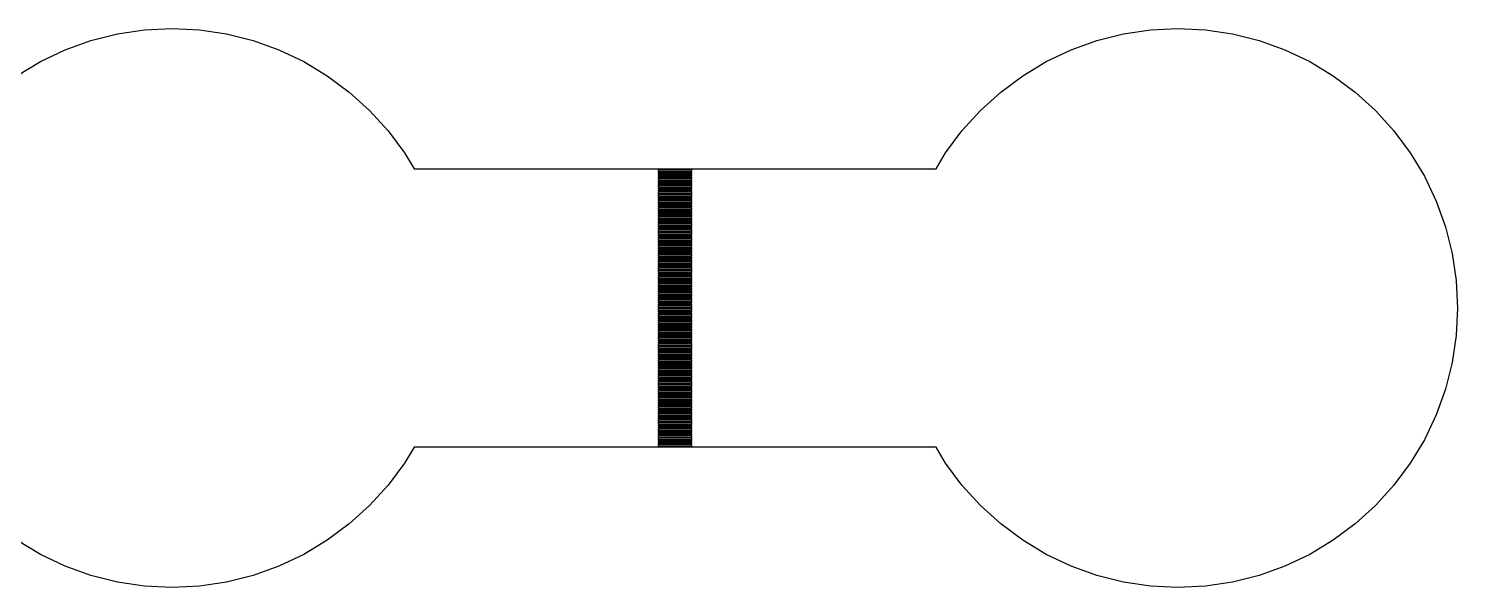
# Model space of a CAD drawing. Extents: x -16 to 132, y -40 to 113.
# Drawn here: x 12.49 to 25.57, y 11.25 to 16.36 of the extents above; entities that cross this region are included whole.
import ezdxf

# ---------------------------------------------------------------- set-up
doc = ezdxf.new("R2010")
doc.units = 0

msp = doc.modelspace()

# ---------------------------------------------------------------- linework, layer by layer
for p, q in [((13.3063, 16.3125), (13.5545, 16.3493)), ((13.5545, 16.3493), (13.8051, 16.3616)), ((13.8051, 16.3616), (14.0557, 16.3493)), ((14.0557, 16.3493), (14.3038, 16.3125)), ((22.5097, 16.3125), (22.7579, 16.3493)), ((22.7579, 16.3493), (23.0085, 16.3616)), ((23.0085, 16.3616), (23.2591, 16.3493)), ((23.2591, 16.3493), (23.5072, 16.3125)), ((12.8268, 16.167), (13.063, 16.2515)), ((13.063, 16.2515), (13.3063, 16.3125)), ((14.3038, 16.3125), (14.5472, 16.2515)), ((14.5472, 16.2515), (14.7834, 16.167)), ((22.0302, 16.167), (22.2664, 16.2515)), ((22.2664, 16.2515), (22.5097, 16.3125)), ((23.5072, 16.3125), (23.7506, 16.2515)), ((23.7506, 16.2515), (23.9868, 16.167)), ((12.6, 16.0597), (12.8268, 16.167)), ((14.7834, 16.167), (15.0102, 16.0597)), ((21.8034, 16.0597), (22.0302, 16.167)), ((23.9868, 16.167), (24.2136, 16.0597)), ((12.3848, 15.9307), (12.6, 16.0597)), ((15.0102, 16.0597), (15.2254, 15.9307)), ((21.5882, 15.9307), (21.8034, 16.0597)), ((24.2136, 16.0597), (24.4288, 15.9307)), ((15.2254, 15.9307), (15.4269, 15.7813)), ((21.3867, 15.7813), (21.5882, 15.9307)), ((24.4288, 15.9307), (24.6303, 15.7813)), ((15.4269, 15.7813), (15.6128, 15.6128)), ((21.2008, 15.6128), (21.3867, 15.7813)), ((24.6303, 15.7813), (24.8162, 15.6128)), ((15.6128, 15.6128), (15.7813, 15.4269)), ((21.0323, 15.4269), (21.2008, 15.6128)), ((24.8162, 15.6128), (24.9847, 15.4269)), ((15.7813, 15.4269), (15.9307, 15.2254)), ((20.8828, 15.2254), (21.0323, 15.4269)), ((24.9847, 15.4269), (25.1341, 15.2254)), ((15.9307, 15.2254), (16.019, 15.0782)), ((20.7946, 15.0782), (20.8828, 15.2254)), ((25.1341, 15.2254), (25.2631, 15.0102)), ((16.019, 15.0782), (20.7946, 15.0782)), ((18.5602, 15.068), (18.2534, 15.068)), ((18.2534, 15.068), (18.2534, 15.0578)), ((18.2534, 15.0578), (18.5602, 15.0578)), ((18.5602, 15.0475), (18.2534, 15.0475)), ((18.2534, 15.0475), (18.2534, 15.0373)), ((18.2534, 15.0373), (18.5602, 15.0373)), ((18.5602, 15.0578), (18.5602, 15.068)), ((18.5602, 15.0373), (18.5602, 15.0475)), ((18.5602, 15.0271), (18.2534, 15.0271)), ((18.2534, 15.0271), (18.2534, 15.0169)), ((18.2534, 15.0169), (18.5602, 15.0169)), ((18.5602, 15.0066), (18.2534, 15.0066)), ((18.2534, 15.0066), (18.2534, 14.9964)), ((18.2534, 14.9964), (18.5602, 14.9964)), ((18.5602, 14.9862), (18.2534, 14.9862)), ((18.2534, 14.9862), (18.2534, 14.976)), ((18.2534, 14.976), (18.5602, 14.976)), ((18.5602, 14.9657), (18.2534, 14.9657)), ((18.2534, 14.9657), (18.2534, 14.9555)), ((18.2534, 14.9555), (18.5602, 14.9555)), ((18.5602, 14.9453), (18.2534, 14.9453)), ((18.2534, 14.9453), (18.2534, 14.9351)), ((18.2534, 14.9351), (18.5602, 14.9351)), ((18.5602, 14.9248), (18.2534, 14.9248)), ((18.2534, 14.9248), (18.2534, 14.9146)), ((18.2534, 14.9146), (18.5602, 14.9146)), ((18.5602, 14.9044), (18.2534, 14.9044)), ((18.2534, 14.9044), (18.2534, 14.8941)), ((18.5602, 15.0169), (18.5602, 15.0271)), ((18.5602, 14.9964), (18.5602, 15.0066)), ((18.5602, 14.976), (18.5602, 14.9862)), ((18.5602, 14.9555), (18.5602, 14.9657)), ((18.5602, 14.9351), (18.5602, 14.9453)), ((18.5602, 14.9146), (18.5602, 14.9248)), ((18.5602, 14.8941), (18.5602, 14.9044)), ((25.2631, 15.0102), (25.3704, 14.7834)), ((18.2534, 14.8941), (18.5602, 14.8941)), ((18.5602, 14.8839), (18.2534, 14.8839)), ((18.2534, 14.8839), (18.2534, 14.8737)), ((18.2534, 14.8737), (18.5602, 14.8737)), ((18.5602, 14.8635), (18.2534, 14.8635)), ((18.2534, 14.8635), (18.2534, 14.8533)), ((18.2534, 14.8533), (18.5602, 14.8533)), ((18.5602, 14.843), (18.2534, 14.843)), ((18.2534, 14.843), (18.2534, 14.8328)), ((18.2534, 14.8328), (18.5602, 14.8328)), ((18.5602, 14.8226), (18.2534, 14.8226)), ((18.2534, 14.8226), (18.2534, 14.8123)), ((18.2534, 14.8123), (18.5602, 14.8123)), ((18.5602, 14.8021), (18.2534, 14.8021)), ((18.2534, 14.8021), (18.2534, 14.7919)), ((18.2534, 14.7919), (18.5602, 14.7919)), ((18.5602, 14.7817), (18.2534, 14.7817)), ((18.2534, 14.7817), (18.2534, 14.7714)), ((18.5602, 14.8737), (18.5602, 14.8839)), ((18.5602, 14.8533), (18.5602, 14.8635)), ((18.5602, 14.8328), (18.5602, 14.843)), ((18.5602, 14.8123), (18.5602, 14.8226)), ((18.5602, 14.7919), (18.5602, 14.8021)), ((18.5602, 14.7714), (18.5602, 14.7817)), ((25.3704, 14.7834), (25.4549, 14.5472)), ((18.2534, 14.7714), (18.5602, 14.7714)), ((18.5602, 14.7612), (18.2534, 14.7612)), ((18.2534, 14.7612), (18.2534, 14.751)), ((18.2534, 14.751), (18.5602, 14.751)), ((18.5602, 14.7408), (18.2534, 14.7408)), ((18.2534, 14.7408), (18.2534, 14.7305)), ((18.2534, 14.7305), (18.5602, 14.7305)), ((18.5602, 14.7203), (18.2534, 14.7203)), ((18.2534, 14.7203), (18.2534, 14.7101)), ((18.2534, 14.7101), (18.5602, 14.7101)), ((18.5602, 14.6999), (18.2534, 14.6999)), ((18.2534, 14.6999), (18.2534, 14.6896)), ((18.2534, 14.6896), (18.5602, 14.6896)), ((18.5602, 14.6794), (18.2534, 14.6794)), ((18.2534, 14.6794), (18.2534, 14.6692)), ((18.2534, 14.6692), (18.5602, 14.6692)), ((18.5602, 14.659), (18.2534, 14.659)), ((18.2534, 14.659), (18.2534, 14.6487)), ((18.2534, 14.6487), (18.5602, 14.6487)), ((18.5602, 14.751), (18.5602, 14.7612)), ((18.5602, 14.7305), (18.5602, 14.7408)), ((18.5602, 14.7101), (18.5602, 14.7203)), ((18.5602, 14.6896), (18.5602, 14.6999)), ((18.5602, 14.6692), (18.5602, 14.6794)), ((18.5602, 14.6487), (18.5602, 14.659)), ((18.5602, 14.6385), (18.2534, 14.6385)), ((18.2534, 14.6385), (18.2534, 14.6283)), ((18.2534, 14.6283), (18.5602, 14.6283)), ((18.5602, 14.6181), (18.2534, 14.6181)), ((18.2534, 14.6181), (18.2534, 14.6078)), ((18.2534, 14.6078), (18.5602, 14.6078)), ((18.5602, 14.5976), (18.2534, 14.5976)), ((18.2534, 14.5976), (18.2534, 14.5874)), ((18.2534, 14.5874), (18.5602, 14.5874)), ((18.5602, 14.5771), (18.2534, 14.5771)), ((18.2534, 14.5771), (18.2534, 14.5669)), ((18.2534, 14.5669), (18.5602, 14.5669)), ((18.5602, 14.5567), (18.2534, 14.5567)), ((18.2534, 14.5567), (18.2534, 14.5465)), ((18.2534, 14.5465), (18.5602, 14.5465)), ((18.5602, 14.5363), (18.2534, 14.5363)), ((18.2534, 14.5363), (18.2534, 14.526)), ((18.2534, 14.526), (18.5602, 14.526)), ((18.5602, 14.5158), (18.2534, 14.5158)), ((18.2534, 14.5158), (18.2534, 14.5056)), ((18.5602, 14.6283), (18.5602, 14.6385)), ((18.5602, 14.6078), (18.5602, 14.6181)), ((18.5602, 14.5874), (18.5602, 14.5976)), ((18.5602, 14.5669), (18.5602, 14.5771)), ((18.5602, 14.5465), (18.5602, 14.5567)), ((18.5602, 14.526), (18.5602, 14.5363)), ((18.5602, 14.5056), (18.5602, 14.5158)), ((25.4549, 14.5472), (25.5159, 14.3038)), ((18.2534, 14.5056), (18.5602, 14.5056)), ((18.5602, 14.4953), (18.2534, 14.4953)), ((18.2534, 14.4953), (18.2534, 14.4851)), ((18.2534, 14.4851), (18.5602, 14.4851)), ((18.5602, 14.4749), (18.2534, 14.4749)), ((18.2534, 14.4749), (18.2534, 14.4647)), ((18.2534, 14.4647), (18.5602, 14.4647)), ((18.5602, 14.4544), (18.2534, 14.4544)), ((18.2534, 14.4544), (18.2534, 14.4442)), ((18.2534, 14.4442), (18.5602, 14.4442)), ((18.5602, 14.434), (18.2534, 14.434)), ((18.2534, 14.434), (18.2534, 14.4238)), ((18.2534, 14.4238), (18.5602, 14.4238)), ((18.5602, 14.4135), (18.2534, 14.4135)), ((18.2534, 14.4135), (18.2534, 14.4033)), ((18.2534, 14.4033), (18.5602, 14.4033)), ((18.5602, 14.3931), (18.2534, 14.3931)), ((18.2534, 14.3931), (18.2534, 14.3828)), ((18.2534, 14.3828), (18.5602, 14.3828)), ((18.5602, 14.4851), (18.5602, 14.4953)), ((18.5602, 14.4647), (18.5602, 14.4749)), ((18.5602, 14.4442), (18.5602, 14.4544)), ((18.5602, 14.4238), (18.5602, 14.434)), ((18.5602, 14.4033), (18.5602, 14.4135)), ((18.5602, 14.3828), (18.5602, 14.3931)), ((18.5602, 14.3726), (18.2534, 14.3726)), ((18.2534, 14.3726), (18.2534, 14.3624)), ((18.2534, 14.3624), (18.5602, 14.3624)), ((18.5602, 14.3522), (18.2534, 14.3522)), ((18.2534, 14.3522), (18.2534, 14.3419)), ((18.2534, 14.3419), (18.5602, 14.3419)), ((18.5602, 14.3317), (18.2534, 14.3317)), ((18.2534, 14.3317), (18.2534, 14.3215)), ((18.2534, 14.3215), (18.5602, 14.3215)), ((18.5602, 14.3113), (18.2534, 14.3113)), ((18.2534, 14.3113), (18.2534, 14.301)), ((18.2534, 14.301), (18.5602, 14.301)), ((18.5602, 14.2908), (18.2534, 14.2908)), ((18.2534, 14.2908), (18.2534, 14.2806)), ((18.2534, 14.2806), (18.5602, 14.2806)), ((18.5602, 14.2704), (18.2534, 14.2704)), ((18.2534, 14.2704), (18.2534, 14.2601)), ((18.2534, 14.2601), (18.5602, 14.2601)), ((18.5602, 14.2499), (18.2534, 14.2499)), ((18.2534, 14.2499), (18.2534, 14.2397)), ((18.5602, 14.3624), (18.5602, 14.3726)), ((18.5602, 14.3419), (18.5602, 14.3522)), ((18.5602, 14.3215), (18.5602, 14.3317)), ((18.5602, 14.301), (18.5602, 14.3113)), ((18.5602, 14.2806), (18.5602, 14.2908)), ((18.5602, 14.2601), (18.5602, 14.2704)), ((18.5602, 14.2397), (18.5602, 14.2499)), ((25.5159, 14.3038), (25.5527, 14.0557)), ((18.2534, 14.2397), (18.5602, 14.2397)), ((18.5602, 14.2295), (18.2534, 14.2295)), ((18.2534, 14.2295), (18.2534, 14.2192)), ((18.2534, 14.2192), (18.5602, 14.2192)), ((18.5602, 14.209), (18.2534, 14.209)), ((18.2534, 14.209), (18.2534, 14.1988)), ((18.2534, 14.1988), (18.5602, 14.1988)), ((18.5602, 14.1886), (18.2534, 14.1886)), ((18.2534, 14.1886), (18.2534, 14.1783)), ((18.2534, 14.1783), (18.5602, 14.1783)), ((18.5602, 14.1681), (18.2534, 14.1681)), ((18.2534, 14.1681), (18.2534, 14.1579)), ((18.2534, 14.1579), (18.5602, 14.1579)), ((18.5602, 14.1477), (18.2534, 14.1477)), ((18.2534, 14.1477), (18.2534, 14.1374)), ((18.2534, 14.1374), (18.5602, 14.1374)), ((18.5602, 14.1272), (18.2534, 14.1272)), ((18.2534, 14.1272), (18.2534, 14.117)), ((18.5602, 14.2192), (18.5602, 14.2295)), ((18.5602, 14.1988), (18.5602, 14.209)), ((18.5602, 14.1783), (18.5602, 14.1886)), ((18.5602, 14.1579), (18.5602, 14.1681)), ((18.5602, 14.1374), (18.5602, 14.1477)), ((18.5602, 14.117), (18.5602, 14.1272)), ((18.2534, 14.117), (18.5602, 14.117)), ((18.5602, 14.1068), (18.2534, 14.1068)), ((18.2534, 14.1068), (18.2534, 14.0965)), ((18.2534, 14.0965), (18.5602, 14.0965)), ((18.5602, 14.0863), (18.2534, 14.0863)), ((18.2534, 14.0863), (18.2534, 14.0761)), ((18.2534, 14.0761), (18.5602, 14.0761)), ((18.5602, 14.0658), (18.2534, 14.0658)), ((18.2534, 14.0658), (18.2534, 14.0556)), ((18.2534, 14.0556), (18.5602, 14.0556)), ((18.5602, 14.0454), (18.2534, 14.0454)), ((18.2534, 14.0454), (18.2534, 14.0352)), ((18.2534, 14.0352), (18.5602, 14.0352)), ((18.5602, 14.0249), (18.2534, 14.0249)), ((18.2534, 14.0249), (18.2534, 14.0147)), ((18.2534, 14.0147), (18.5602, 14.0147)), ((18.5602, 14.0045), (18.2534, 14.0045)), ((18.2534, 14.0045), (18.2534, 13.9943)), ((18.2534, 13.9943), (18.5602, 13.9943)), ((18.5602, 14.0965), (18.5602, 14.1068)), ((18.5602, 14.0761), (18.5602, 14.0863)), ((18.5602, 14.0556), (18.5602, 14.0658)), ((18.5602, 14.0352), (18.5602, 14.0454)), ((18.5602, 14.0147), (18.5602, 14.0249)), ((18.5602, 13.9943), (18.5602, 14.0045)), ((25.5527, 14.0557), (25.565, 13.8051)), ((18.5602, 13.984), (18.2534, 13.984)), ((18.2534, 13.984), (18.2534, 13.9738)), ((18.2534, 13.9738), (18.5602, 13.9738)), ((18.5602, 13.9636), (18.2534, 13.9636)), ((18.2534, 13.9636), (18.2534, 13.9534)), ((18.2534, 13.9534), (18.5602, 13.9534)), ((18.5602, 13.9431), (18.2534, 13.9431)), ((18.2534, 13.9431), (18.2534, 13.9329)), ((18.2534, 13.9329), (18.5602, 13.9329)), ((18.5602, 13.9227), (18.2534, 13.9227)), ((18.2534, 13.9227), (18.2534, 13.9125)), ((18.2534, 13.9125), (18.5602, 13.9125)), ((18.5602, 13.9022), (18.2534, 13.9022)), ((18.2534, 13.9022), (18.2534, 13.892)), ((18.2534, 13.892), (18.5602, 13.892)), ((18.5602, 13.8818), (18.2534, 13.8818)), ((18.2534, 13.8818), (18.2534, 13.8716)), ((18.2534, 13.8716), (18.5602, 13.8716)), ((18.5602, 13.8613), (18.2534, 13.8613)), ((18.2534, 13.8613), (18.2534, 13.8511)), ((18.5602, 13.9738), (18.5602, 13.984)), ((18.5602, 13.9534), (18.5602, 13.9636)), ((18.5602, 13.9329), (18.5602, 13.9431)), ((18.5602, 13.9125), (18.5602, 13.9227)), ((18.5602, 13.892), (18.5602, 13.9022)), ((18.5602, 13.8716), (18.5602, 13.8818)), ((18.5602, 13.8511), (18.5602, 13.8613)), ((18.2534, 13.8511), (18.5602, 13.8511)), ((18.5602, 13.8409), (18.2534, 13.8409)), ((18.2534, 13.8409), (18.2534, 13.8307)), ((18.2534, 13.8307), (18.5602, 13.8307)), ((18.5602, 13.8204), (18.2534, 13.8204)), ((18.2534, 13.8204), (18.2534, 13.8102)), ((18.2534, 13.8102), (18.5602, 13.8102)), ((18.5602, 13.8), (18.2534, 13.8)), ((18.2534, 13.8), (18.2534, 13.7897)), ((18.2534, 13.7897), (18.5602, 13.7897)), ((18.5602, 13.7795), (18.2534, 13.7795)), ((18.2534, 13.7795), (18.2534, 13.7693)), ((18.2534, 13.7693), (18.5602, 13.7693)), ((18.5602, 13.7591), (18.2534, 13.7591)), ((18.2534, 13.7591), (18.2534, 13.7489)), ((18.2534, 13.7489), (18.5602, 13.7489)), ((18.5602, 13.7386), (18.2534, 13.7386)), ((18.2534, 13.7386), (18.2534, 13.7284)), ((18.2534, 13.7284), (18.5602, 13.7284)), ((18.5602, 13.8307), (18.5602, 13.8409)), ((18.5602, 13.8102), (18.5602, 13.8204)), ((18.5602, 13.7897), (18.5602, 13.8)), ((18.5602, 13.7693), (18.5602, 13.7795)), ((18.5602, 13.7489), (18.5602, 13.7591)), ((18.5602, 13.7284), (18.5602, 13.7386)), ((25.565, 13.8051), (25.5527, 13.5545)), ((18.5602, 13.7182), (18.2534, 13.7182)), ((18.2534, 13.7182), (18.2534, 13.708)), ((18.2534, 13.708), (18.5602, 13.708)), ((18.5602, 13.6977), (18.2534, 13.6977)), ((18.2534, 13.6977), (18.2534, 13.6875)), ((18.2534, 13.6875), (18.5602, 13.6875)), ((18.5602, 13.6773), (18.2534, 13.6773)), ((18.2534, 13.6773), (18.2534, 13.6671)), ((18.2534, 13.6671), (18.5602, 13.6671)), ((18.5602, 13.6568), (18.2534, 13.6568)), ((18.2534, 13.6568), (18.2534, 13.6466)), ((18.2534, 13.6466), (18.5602, 13.6466)), ((18.5602, 13.6364), (18.2534, 13.6364)), ((18.2534, 13.6364), (18.2534, 13.6261)), ((18.2534, 13.6261), (18.5602, 13.6261)), ((18.5602, 13.6159), (18.2534, 13.6159)), ((18.2534, 13.6159), (18.2534, 13.6057)), ((18.2534, 13.6057), (18.5602, 13.6057)), ((18.5602, 13.708), (18.5602, 13.7182)), ((18.5602, 13.6875), (18.5602, 13.6977)), ((18.5602, 13.6671), (18.5602, 13.6773)), ((18.5602, 13.6466), (18.5602, 13.6568)), ((18.5602, 13.6261), (18.5602, 13.6364)), ((18.5602, 13.6057), (18.5602, 13.6159)), ((18.5602, 13.5955), (18.2534, 13.5955)), ((18.2534, 13.5955), (18.2534, 13.5852)), ((18.2534, 13.5852), (18.5602, 13.5852)), ((18.5602, 13.575), (18.2534, 13.575)), ((18.2534, 13.575), (18.2534, 13.5648)), ((18.2534, 13.5648), (18.5602, 13.5648)), ((18.5602, 13.5546), (18.2534, 13.5546)), ((18.2534, 13.5546), (18.2534, 13.5443)), ((18.2534, 13.5443), (18.5602, 13.5443)), ((18.5602, 13.5341), (18.2534, 13.5341)), ((18.2534, 13.5341), (18.2534, 13.5239)), ((18.2534, 13.5239), (18.5602, 13.5239)), ((18.5602, 13.5137), (18.2534, 13.5137)), ((18.2534, 13.5137), (18.2534, 13.5034)), ((18.2534, 13.5034), (18.5602, 13.5034)), ((18.5602, 13.4932), (18.2534, 13.4932)), ((18.2534, 13.4932), (18.2534, 13.483)), ((18.2534, 13.483), (18.5602, 13.483)), ((18.5602, 13.4727), (18.2534, 13.4727)), ((18.2534, 13.4727), (18.2534, 13.4625)), ((18.5602, 13.5852), (18.5602, 13.5955)), ((18.5602, 13.5648), (18.5602, 13.575)), ((18.5602, 13.5443), (18.5602, 13.5546)), ((18.5602, 13.5239), (18.5602, 13.5341)), ((18.5602, 13.5034), (18.5602, 13.5137)), ((18.5602, 13.483), (18.5602, 13.4932)), ((18.5602, 13.4625), (18.5602, 13.4727)), ((25.5527, 13.5545), (25.5159, 13.3064)), ((18.2534, 13.4625), (18.5602, 13.4625)), ((18.5602, 13.4523), (18.2534, 13.4523)), ((18.2534, 13.4523), (18.2534, 13.4421)), ((18.2534, 13.4421), (18.5602, 13.4421)), ((18.5602, 13.4319), (18.2534, 13.4319)), ((18.2534, 13.4319), (18.2534, 13.4216)), ((18.2534, 13.4216), (18.5602, 13.4216)), ((18.5602, 13.4114), (18.2534, 13.4114)), ((18.2534, 13.4114), (18.2534, 13.4012)), ((18.2534, 13.4012), (18.5602, 13.4012)), ((18.5602, 13.3909), (18.2534, 13.3909)), ((18.2534, 13.3909), (18.2534, 13.3807)), ((18.2534, 13.3807), (18.5602, 13.3807)), ((18.5602, 13.3705), (18.2534, 13.3705)), ((18.2534, 13.3705), (18.2534, 13.3603)), ((18.2534, 13.3603), (18.5602, 13.3603)), ((18.5602, 13.35), (18.2534, 13.35)), ((18.2534, 13.35), (18.2534, 13.3398)), ((18.2534, 13.3398), (18.5602, 13.3398)), ((18.5602, 13.4421), (18.5602, 13.4523)), ((18.5602, 13.4216), (18.5602, 13.4319)), ((18.5602, 13.4012), (18.5602, 13.4114)), ((18.5602, 13.3807), (18.5602, 13.3909)), ((18.5602, 13.3603), (18.5602, 13.3705)), ((18.5602, 13.3398), (18.5602, 13.35)), ((18.5602, 13.3296), (18.2534, 13.3296)), ((18.2534, 13.3296), (18.2534, 13.3194)), ((18.2534, 13.3194), (18.5602, 13.3194)), ((18.5602, 13.3091), (18.2534, 13.3091)), ((18.2534, 13.3091), (18.2534, 13.2989)), ((18.2534, 13.2989), (18.5602, 13.2989)), ((18.5602, 13.2887), (18.2534, 13.2887)), ((18.2534, 13.2887), (18.2534, 13.2785)), ((18.2534, 13.2785), (18.5602, 13.2785)), ((18.5602, 13.2682), (18.2534, 13.2682)), ((18.2534, 13.2682), (18.2534, 13.258)), ((18.2534, 13.258), (18.5602, 13.258)), ((18.5602, 13.2478), (18.2534, 13.2478)), ((18.2534, 13.2478), (18.2534, 13.2376)), ((18.2534, 13.2376), (18.5602, 13.2376)), ((18.5602, 13.2273), (18.2534, 13.2273)), ((18.2534, 13.2273), (18.2534, 13.2171)), ((18.2534, 13.2171), (18.5602, 13.2171)), ((18.5602, 13.2069), (18.2534, 13.2069)), ((18.2534, 13.2069), (18.2534, 13.1967)), ((18.5602, 13.3194), (18.5602, 13.3296)), ((18.5602, 13.2989), (18.5602, 13.3091)), ((18.5602, 13.2785), (18.5602, 13.2887)), ((18.5602, 13.258), (18.5602, 13.2682)), ((18.5602, 13.2376), (18.5602, 13.2478)), ((18.5602, 13.2171), (18.5602, 13.2273)), ((18.5602, 13.1967), (18.5602, 13.2069)), ((25.5159, 13.3064), (25.4549, 13.063)), ((18.2534, 13.1967), (18.5602, 13.1967)), ((18.5602, 13.1864), (18.2534, 13.1864)), ((18.2534, 13.1864), (18.2534, 13.1762)), ((18.2534, 13.1762), (18.5602, 13.1762)), ((18.5602, 13.166), (18.2534, 13.166)), ((18.2534, 13.166), (18.2534, 13.1557)), ((18.2534, 13.1557), (18.5602, 13.1557)), ((18.5602, 13.1455), (18.2534, 13.1455)), ((18.2534, 13.1455), (18.2534, 13.1353)), ((18.2534, 13.1353), (18.5602, 13.1353)), ((18.5602, 13.1251), (18.2534, 13.1251)), ((18.2534, 13.1251), (18.2534, 13.1149)), ((18.2534, 13.1149), (18.5602, 13.1149)), ((18.5602, 13.1046), (18.2534, 13.1046)), ((18.2534, 13.1046), (18.2534, 13.0944)), ((18.2534, 13.0944), (18.5602, 13.0944)), ((18.5602, 13.0842), (18.2534, 13.0842)), ((18.2534, 13.0842), (18.2534, 13.0739)), ((18.2534, 13.0739), (18.5602, 13.0739)), ((18.5602, 13.1762), (18.5602, 13.1864)), ((18.5602, 13.1557), (18.5602, 13.166)), ((18.5602, 13.1353), (18.5602, 13.1455)), ((18.5602, 13.1149), (18.5602, 13.1251)), ((18.5602, 13.0944), (18.5602, 13.1046)), ((18.5602, 13.0739), (18.5602, 13.0842)), ((18.5602, 13.0637), (18.2534, 13.0637)), ((18.2534, 13.0637), (18.2534, 13.0535)), ((18.2534, 13.0535), (18.5602, 13.0535)), ((18.5602, 13.0433), (18.2534, 13.0433)), ((18.2534, 13.0433), (18.2534, 13.033)), ((18.2534, 13.033), (18.5602, 13.033)), ((18.5602, 13.0228), (18.2534, 13.0228)), ((18.2534, 13.0228), (18.2534, 13.0126)), ((18.2534, 13.0126), (18.5602, 13.0126)), ((18.5602, 13.0024), (18.2534, 13.0024)), ((18.2534, 13.0024), (18.2534, 12.9921)), ((18.2534, 12.9921), (18.5602, 12.9921)), ((18.5602, 12.9819), (18.2534, 12.9819)), ((18.2534, 12.9819), (18.2534, 12.9717)), ((18.2534, 12.9717), (18.5602, 12.9717)), ((18.5602, 12.9615), (18.2534, 12.9615)), ((18.2534, 12.9615), (18.2534, 12.9512)), ((18.2534, 12.9512), (18.5602, 12.9512)), ((18.5602, 13.0535), (18.5602, 13.0637)), ((18.5602, 13.033), (18.5602, 13.0433)), ((18.5602, 13.0126), (18.5602, 13.0228)), ((18.5602, 12.9921), (18.5602, 13.0024)), ((18.5602, 12.9717), (18.5602, 12.9819)), ((18.5602, 12.9512), (18.5602, 12.9615)), ((25.4549, 13.063), (25.3704, 12.8268)), ((18.5602, 12.941), (18.2534, 12.941)), ((18.2534, 12.941), (18.2534, 12.9308)), ((18.2534, 12.9308), (18.5602, 12.9308)), ((18.5602, 12.9205), (18.2534, 12.9205)), ((18.2534, 12.9205), (18.2534, 12.9103)), ((18.2534, 12.9103), (18.5602, 12.9103)), ((18.5602, 12.9001), (18.2534, 12.9001)), ((18.2534, 12.9001), (18.2534, 12.8899)), ((18.2534, 12.8899), (18.5602, 12.8899)), ((18.5602, 12.8796), (18.2534, 12.8796)), ((18.2534, 12.8796), (18.2534, 12.8694)), ((18.2534, 12.8694), (18.5602, 12.8694)), ((18.5602, 12.8592), (18.2534, 12.8592)), ((18.2534, 12.8592), (18.2534, 12.849)), ((18.2534, 12.849), (18.5602, 12.849)), ((18.5602, 12.8387), (18.2534, 12.8387)), ((18.2534, 12.8387), (18.2534, 12.8285)), ((18.2534, 12.8285), (18.5602, 12.8285)), ((18.5602, 12.8183), (18.2534, 12.8183)), ((18.2534, 12.8183), (18.2534, 12.8081)), ((18.5602, 12.9308), (18.5602, 12.941)), ((18.5602, 12.9103), (18.5602, 12.9205)), ((18.5602, 12.8899), (18.5602, 12.9001)), ((18.5602, 12.8694), (18.5602, 12.8796)), ((18.5602, 12.849), (18.5602, 12.8592)), ((18.5602, 12.8285), (18.5602, 12.8387)), ((18.5602, 12.8081), (18.5602, 12.8183)), ((25.3704, 12.8268), (25.2631, 12.6)), ((18.2534, 12.8081), (18.5602, 12.8081)), ((18.5602, 12.7979), (18.2534, 12.7979)), ((18.2534, 12.7979), (18.2534, 12.7876)), ((18.2534, 12.7876), (18.5602, 12.7876)), ((18.5602, 12.7774), (18.2534, 12.7774)), ((18.2534, 12.7774), (18.2534, 12.7672)), ((18.2534, 12.7672), (18.5602, 12.7672)), ((18.5602, 12.7569), (18.2534, 12.7569)), ((18.2534, 12.7569), (18.2534, 12.7467)), ((18.2534, 12.7467), (18.5602, 12.7467)), ((18.5602, 12.7365), (18.2534, 12.7365)), ((18.2534, 12.7365), (18.2534, 12.7263)), ((18.2534, 12.7263), (18.5602, 12.7263)), ((18.5602, 12.716), (18.2534, 12.716)), ((18.2534, 12.716), (18.2534, 12.7058)), ((18.2534, 12.7058), (18.5602, 12.7058)), ((18.5602, 12.6956), (18.2534, 12.6956)), ((18.2534, 12.6956), (18.2534, 12.6854)), ((18.2534, 12.6854), (18.5602, 12.6854)), ((18.5602, 12.7876), (18.5602, 12.7979)), ((18.5602, 12.7672), (18.5602, 12.7774)), ((18.5602, 12.7467), (18.5602, 12.7569)), ((18.5602, 12.7263), (18.5602, 12.7365)), ((18.5602, 12.7058), (18.5602, 12.716)), ((18.5602, 12.6854), (18.5602, 12.6956)), ((18.5602, 12.6751), (18.2534, 12.6751)), ((18.2534, 12.6751), (18.2534, 12.6649)), ((18.2534, 12.6649), (18.5602, 12.6649)), ((18.5602, 12.6547), (18.2534, 12.6547)), ((18.2534, 12.6547), (18.2534, 12.6444)), ((18.2534, 12.6444), (18.5602, 12.6444)), ((18.5602, 12.6342), (18.2534, 12.6342)), ((18.2534, 12.6342), (18.2534, 12.624)), ((18.2534, 12.624), (18.5602, 12.624)), ((18.5602, 12.6138), (18.2534, 12.6138)), ((18.2534, 12.6138), (18.2534, 12.6035)), ((18.2534, 12.6035), (18.5602, 12.6035)), ((18.5602, 12.5933), (18.2534, 12.5933)), ((18.2534, 12.5933), (18.2534, 12.5831)), ((18.2534, 12.5831), (18.5602, 12.5831)), ((18.5602, 12.5729), (18.2534, 12.5729)), ((18.2534, 12.5729), (18.2534, 12.5626)), ((18.2534, 12.5626), (18.5602, 12.5626)), ((18.5602, 12.5524), (18.2534, 12.5524)), ((18.2534, 12.5524), (18.2534, 12.5422)), ((18.5602, 12.6649), (18.5602, 12.6751)), ((18.5602, 12.6444), (18.5602, 12.6547)), ((18.5602, 12.624), (18.5602, 12.6342)), ((18.5602, 12.6035), (18.5602, 12.6138)), ((18.5602, 12.5831), (18.5602, 12.5933)), ((18.5602, 12.5626), (18.5602, 12.5729)), ((18.5602, 12.5422), (18.5602, 12.5524)), ((25.2631, 12.6), (25.1341, 12.3848)), ((16.019, 12.532), (15.9307, 12.3848)), ((20.7946, 12.532), (16.019, 12.532)), ((18.2534, 12.5422), (18.5602, 12.5422)), ((20.8828, 12.3848), (20.7946, 12.532)), ((15.9307, 12.3848), (15.7813, 12.1833)), ((21.0323, 12.1833), (20.8828, 12.3848)), ((25.1341, 12.3848), (24.9847, 12.1833)), ((15.7813, 12.1833), (15.6128, 11.9974)), ((21.2008, 11.9974), (21.0323, 12.1833)), ((24.9847, 12.1833), (24.8162, 11.9974)), ((15.6128, 11.9974), (15.4269, 11.8289)), ((21.3867, 11.8289), (21.2008, 11.9974)), ((24.8162, 11.9974), (24.6303, 11.8289)), ((15.4269, 11.8289), (15.2254, 11.6795)), ((21.5882, 11.6795), (21.3867, 11.8289)), ((24.6303, 11.8289), (24.4288, 11.6795)), ((12.6, 11.5505), (12.3848, 11.6795)), ((15.2254, 11.6795), (15.0102, 11.5505)), ((21.8034, 11.5505), (21.5882, 11.6795)), ((24.4288, 11.6795), (24.2136, 11.5505)), ((12.8268, 11.4432), (12.6, 11.5505)), ((15.0102, 11.5505), (14.7834, 11.4432)), ((22.0302, 11.4432), (21.8034, 11.5505)), ((24.2136, 11.5505), (23.9868, 11.4432)), ((13.063, 11.3587), (12.8268, 11.4432)), ((14.7834, 11.4432), (14.5472, 11.3587)), ((22.2664, 11.3587), (22.0302, 11.4432)), ((23.9868, 11.4432), (23.7506, 11.3587)), ((13.3063, 11.2977), (13.063, 11.3587)), ((13.5545, 11.2609), (13.3063, 11.2977)), ((13.8051, 11.2486), (13.5545, 11.2609)), ((14.0557, 11.2609), (13.8051, 11.2486)), ((14.3038, 11.2977), (14.0557, 11.2609)), ((14.5472, 11.3587), (14.3038, 11.2977)), ((22.5097, 11.2977), (22.2664, 11.3587)), ((22.7579, 11.2609), (22.5097, 11.2977)), ((23.0085, 11.2486), (22.7579, 11.2609)), ((23.2591, 11.2609), (23.0085, 11.2486)), ((23.5072, 11.2977), (23.2591, 11.2609)), ((23.7506, 11.3587), (23.5072, 11.2977))]:
    msp.add_line(p, q)

doc.saveas('drawing.dxf')
